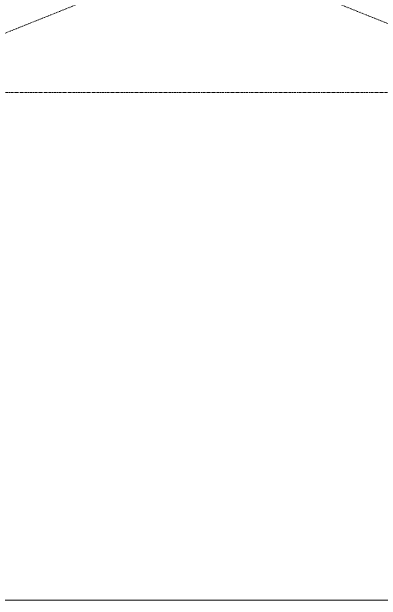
# Model space of a CAD drawing. Header units: millimetres. Extents: x 5356 to 209803, y -16346 to 109894.
# Drawn here: x 101342 to 103053, y 14888 to 17611 of the extents above; entities that cross this region are included whole.
import ezdxf

# ---------------------------------------------------------------- set-up
doc = ezdxf.new("R2010")
doc.units = ezdxf.units.MM
doc.linetypes.add('Dash', pattern=[6, 3, -3])
doc.linetypes.add('Grid Line', pattern=[22.225, 12.7, -3.175, 3.175, -3.175])
for name, color, linetype, lineweight in [('C-PRKG', 70, 'Continuous', 9), ('C-PRKG-HDLN', 70, 'Dash', 9), ('S-GRID-1', 1, 'Grid Line', 9)]:
    doc.layers.add(name, color=color, linetype=linetype, lineweight=lineweight)

# ---------------------------------------------------------------- blocks, each defined once
blk = doc.blocks.new('BAI XE PCCC - BAI XE PCCC-1477864-TKCS_MB ĐỊNH VỊ MỐC TỌA ĐỘ CÔNG TRÌNH')
at = {"layer": 'C-PRKG'}
blk.add_line((0, 0), (15000, 0), dxfattribs=at)
at = {"layer": 'C-PRKG-HDLN'}
for p, q in [((15000, -6000), (0, 0)), ((0, -6000), (15000, 0))]:
    blk.add_line(p, q, dxfattribs=at)

msp = doc.modelspace()

# ---------------------------------------------------------------- linework, layer by layer
at = {"layer": 'S-GRID-1'}
msp.add_line((131551.8, 17236.9), (29351.8, 17236.9), dxfattribs=at)

# ---------------------------------------------------------------- block references
at = {"layer": 'C-PRKG', "rotation": 180}
msp.add_blockref('BAI XE PCCC - BAI XE PCCC-1477864-TKCS_MB ĐỊNH VỊ MỐC TỌA ĐỘ CÔNG TRÌNH', (109752.6, 14888.2), dxfattribs=at)

doc.saveas('drawing.dxf')
